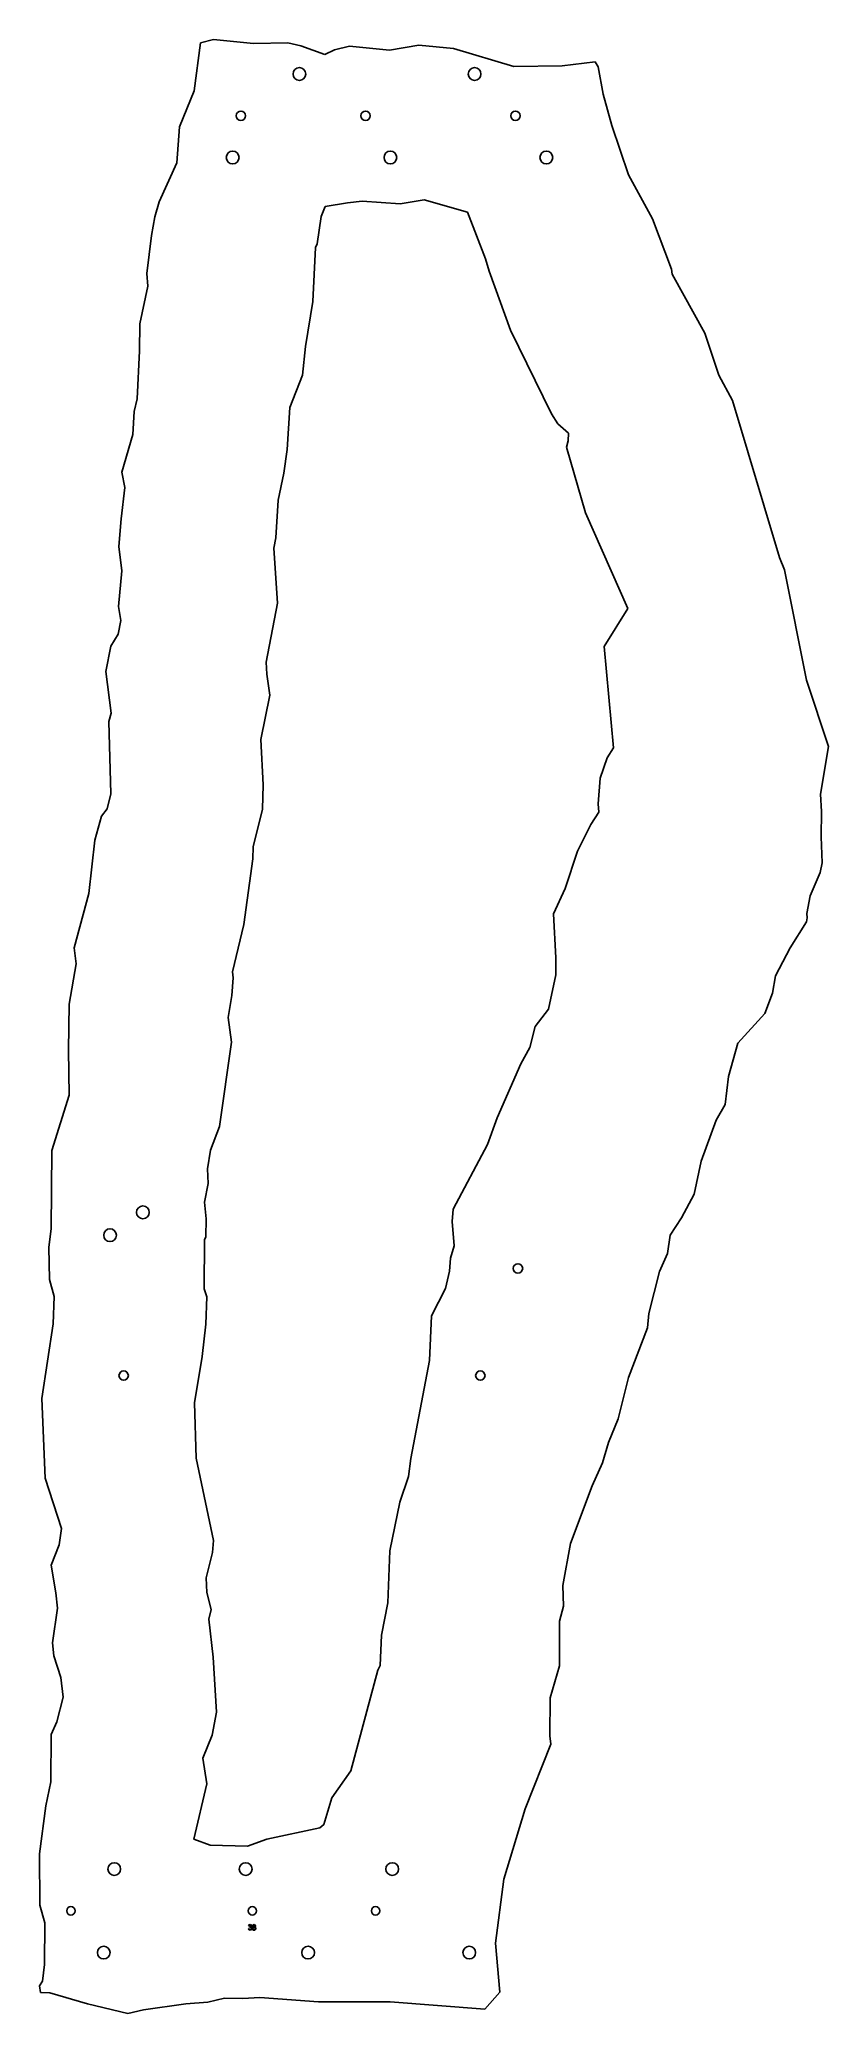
# Model space of a CAD drawing. Header units: millimetres. Extents: x 83 to 840, y 140 to 2032.
import ezdxf

# ---------------------------------------------------------------- set-up
doc = ezdxf.new("R2010")
doc.units = ezdxf.units.MM
doc.linetypes.add('SLD-Durchgehend', pattern=[0])

msp = doc.modelspace()

# ---------------------------------------------------------------- linework, layer by layer
at = {"color": 7, "linetype": 'SLD-Durchgehend', "lineweight": 25}
for p, q in [((231.9, 1982.7), (237.9, 2028.7)), ((237.9, 2028.7), (250.3, 2031.8)), ((250.3, 2031.8), (288.6, 2027.8)), ((288.6, 2027.8), (321.5, 2028.6)), ((321.5, 2028.6), (334, 2025.7)), ((334, 2025.7), (357, 2017.3)), ((366.4, 2021.8), (380.9, 2025.4)), ((380.9, 2025.4), (419.1, 2021.7)), ((419.1, 2021.7), (447.1, 2026.3)), ((447.1, 2026.3), (480.4, 2023.1)), ((357, 2017.3), (366.4, 2021.8)), ((480.4, 2023.1), (538.3, 2006)), ((538.3, 2006), (584.6, 2006.7)), ((584.6, 2006.7), (616.4, 2010.3)), ((616.4, 2010.3), (619.3, 2005.5)), ((619.3, 2005.5), (624.1, 1979.4)), ((217.6, 1948.1), (231.9, 1982.7)), ((624.1, 1979.4), (632.2, 1949.3)), ((632.2, 1949.3), (648.4, 1902.1)), ((215.2, 1913.6), (217.6, 1948.1)), ((198.1, 1876.1), (215.2, 1913.6)), ((648.4, 1902.1), (671.4, 1859.9)), ((194.2, 1861.8), (198.1, 1876.1)), ((357.5, 1871.9), (378.7, 1875.2)), ((392.8, 1876.9), (378.7, 1875.2)), ((392.8, 1876.9), (429.2, 1874.3)), ((429.2, 1874.3), (452.3, 1878)), ((452.3, 1878), (493.8, 1866.2)), ((191, 1843.9), (194.2, 1861.8)), ((349.7, 1836), (353.6, 1862.3)), ((353.6, 1862.3), (357.5, 1871.9)), ((493.8, 1866.2), (511.1, 1821.7)), ((671.4, 1859.9), (689.5, 1811.7)), ((186.4, 1807.4), (191, 1843.9)), ((348.1, 1832.4), (349.7, 1836)), ((345.5, 1780.6), (348.1, 1832.4)), ((511.1, 1821.7), (514.6, 1809.8)), ((187.5, 1795.5), (186.4, 1807.4)), ((535.1, 1753.1), (514.6, 1809.8)), ((689.5, 1811.7), (690.3, 1806.8)), ((690.3, 1806.8), (721.5, 1750.4)), ((179.8, 1759.2), (187.5, 1795.5)), ((338.6, 1737.5), (345.5, 1780.6)), ((179.5, 1733.6), (179.8, 1759.2)), ((535.1, 1753.1), (574.3, 1673.2)), ((721.5, 1750.4), (735, 1710.2)), ((177.1, 1687.4), (179.5, 1733.6)), ((335.8, 1710), (338.6, 1737.5)), ((323.5, 1679), (335.8, 1710)), ((735, 1710.2), (748, 1686)), ((174.3, 1675.2), (177.1, 1687.4)), ((748, 1686), (793.1, 1535.5)), ((173.1, 1653.2), (174.3, 1675.2)), ((321, 1639), (323.5, 1679)), ((574.3, 1673.2), (580.4, 1663.6)), ((162.3, 1617.3), (173.1, 1653.2)), ((580.4, 1663.6), (590.9, 1654.4)), ((590.5, 1647.1), (588.8, 1641.2)), ((590.9, 1654.4), (590.5, 1647.1)), ((317.8, 1616.1), (321, 1639)), ((588.8, 1641.2), (607.2, 1578.2)), ((165.4, 1602.4), (162.3, 1617.3)), ((312.4, 1590.3), (317.8, 1616.1)), ((161.8, 1572.5), (165.4, 1602.4)), ((310, 1554.3), (312.4, 1590.3)), ((159.6, 1545.9), (161.8, 1572.5)), ((607.2, 1578.2), (647.7, 1486.5)), ((308.3, 1544.3), (310, 1554.3)), ((162.3, 1522.6), (159.6, 1545.9)), ((311.7, 1491.7), (308.3, 1544.3)), ((793.1, 1535.5), (797.8, 1523.6)), ((159.2, 1488.6), (162.3, 1522.6)), ((797.8, 1523.6), (819, 1417.8)), ((161.6, 1475), (159.2, 1488.6)), ((301, 1435), (311.7, 1491.7)), ((647.7, 1486.5), (625.1, 1450.1)), ((151.8, 1450.6), (158.9, 1462.1)), ((158.9, 1462.1), (161.6, 1475)), ((147.1, 1426.3), (151.8, 1450.6)), ((625.1, 1450.1), (633.9, 1353.1)), ((152.2, 1386.4), (147.1, 1426.3)), ((301.4, 1423.7), (301, 1435)), ((304.2, 1403.6), (301.4, 1423.7)), ((295.6, 1361.1), (304.2, 1403.6)), ((819, 1417.8), (840.1, 1354.4)), ((150.1, 1378.1), (152.2, 1386.4)), ((151.9, 1308.9), (150.1, 1378.1)), ((298.1, 1317.7), (295.6, 1361.1)), ((627.8, 1343.5), (621.2, 1323.9)), ((633.9, 1353.1), (627.8, 1343.5)), ((840.1, 1354.4), (832.5, 1308.7)), ((148.3, 1294.6), (151.9, 1308.9)), ((297.3, 1294.1), (298.1, 1317.7)), ((621.2, 1323.9), (619.2, 1299.4)), ((832.5, 1308.7), (833.3, 1291.9)), ((136.4, 1264.4), (142.8, 1287.5)), ((142.8, 1287.5), (148.3, 1294.6)), ((288.5, 1258.1), (297.3, 1294.1)), ((612.1, 1279.7), (619.7, 1291.5)), ((619.2, 1299.4), (619.7, 1291.5)), ((833.3, 1291.9), (833, 1267.6)), ((612.1, 1279.7), (599.5, 1254)), ((833, 1267.6), (834.1, 1242.7)), ((130.9, 1213.6), (136.4, 1264.4)), ((288, 1246.5), (288.5, 1258.1)), ((599.5, 1254), (587.4, 1218.3)), ((288, 1246.5), (279.4, 1183.7)), ((832, 1233.6), (822.5, 1211.3)), ((834.1, 1242.7), (832, 1233.6)), ((116.6, 1161.3), (130.9, 1213.6)), ((587.4, 1218.3), (576.3, 1194)), ((822.5, 1211.3), (819.2, 1194.4)), ((576.3, 1194), (578.7, 1151.8)), ((819.2, 1194.4), (819.7, 1190.1)), ((268.7, 1138.4), (279.4, 1183.7)), ((818.9, 1186.2), (803.3, 1161.5)), ((819.7, 1190.1), (818.9, 1186.2)), ((118.6, 1146), (116.6, 1161.3)), ((803.3, 1161.5), (789.3, 1134.5)), ((112, 1107.4), (118.6, 1146)), ((269.2, 1132.7), (268.7, 1138.4)), ((578.6, 1135.5), (571.5, 1102.6)), ((578.7, 1151.8), (578.6, 1135.5)), ((267.8, 1115.6), (269.2, 1132.7)), ((786.5, 1117.9), (779, 1098.6)), ((789.3, 1134.5), (786.5, 1117.9)), ((111.3, 1063.2), (112, 1107.4)), ((264.3, 1094.5), (267.8, 1115.6)), ((571.5, 1102.6), (558.7, 1085.9)), ((779, 1098.6), (753.1, 1070)), ((267.7, 1071), (264.3, 1094.5)), ((558.7, 1085.9), (553.7, 1065.8)), ((111.9, 1020.2), (111.3, 1063.2)), ((256.1, 990.3), (267.7, 1071)), ((553.7, 1065.8), (545.1, 1050.2)), ((753.1, 1070), (744.2, 1038.2)), ((545.1, 1050.2), (522.4, 998.5)), ((744.2, 1038.2), (741, 1011.2)), ((95.2, 967.1), (111.9, 1020.2)), ((741, 1011.2), (732.4, 996.2)), ((247.4, 967.6), (256.1, 990.3)), ((522.4, 998.5), (513.2, 972.9)), ((732.4, 996.2), (718, 956.9)), ((94.8, 892.2), (95.2, 967.1)), ((244.6, 949.7), (247.4, 967.6)), ((513.2, 972.9), (480, 910.9)), ((245.2, 935.4), (244.6, 949.7)), ((718, 956.9), (711.3, 925.2)), ((241.8, 917.6), (245.2, 935.4)), ((243.2, 901.7), (241.8, 917.6)), ((480, 910.9), (479.3, 899.2)), ((711.3, 925.2), (699, 902.5)), ((92.3, 874.7), (94.8, 892.2)), ((243, 884.3), (243.2, 901.7)), ((479.3, 899.2), (481, 875.9)), ((699, 902.5), (688.3, 886)), ((93, 843.6), (92.3, 874.7)), ((241.5, 834.5), (241.6, 881.6)), ((241.6, 881.6), (243, 884.3)), ((481, 875.9), (477.7, 864.1)), ((688.3, 886), (685.6, 868.6)), ((476.5, 851.6), (472.7, 835)), ((477.7, 864.1), (476.5, 851.6)), ((685.6, 868.6), (677.9, 851.2)), ((97.5, 827.4), (93, 843.6)), ((243.8, 827.1), (241.5, 834.5)), ((472.7, 835), (459.3, 808.8)), ((677.9, 851.2), (667.7, 811.1)), ((96.5, 801.2), (97.5, 827.4)), ((243, 800.6), (243.8, 827.1)), ((85.8, 729.6), (96.5, 801.2)), ((239.5, 769.9), (243, 800.6)), ((459.3, 808.8), (457.4, 765.9)), ((666.6, 797.1), (648.3, 749.8)), ((667.7, 811.1), (666.6, 797.1)), ((232.2, 725.5), (239.5, 769.9)), ((457.4, 765.9), (439.5, 672.1)), ((648.3, 749.8), (638.3, 709.9)), ((88.8, 653.3), (85.8, 729.6)), ((233.7, 672.5), (232.2, 725.5)), ((638.3, 709.9), (629, 687.5)), ((629, 687.5), (623.5, 667.8)), ((250.5, 593.4), (233.7, 672.5)), ((439.5, 672.1), (437.4, 654.9)), ((623.5, 667.8), (613.5, 645.7)), ((104.7, 604.8), (88.8, 653.3)), ((437.4, 654.9), (429.1, 630.1)), ((613.5, 645.7), (592.5, 590.5)), ((429.1, 630.1), (419.5, 583.6)), ((94.8, 569.7), (102.5, 589.4)), ((102.5, 589.4), (104.7, 604.8)), ((249.4, 582.1), (250.5, 593.4)), ((592.5, 590.5), (585.4, 550.4)), ((99.3, 543.3), (94.8, 569.7)), ((249.4, 582.1), (243.4, 557.6)), ((419.5, 583.6), (417.6, 533.7)), ((244, 543.6), (243.4, 557.6)), ((585.4, 550.4), (586.1, 530.4)), ((100.7, 528.6), (99.3, 543.3)), ((248.1, 527.3), (244, 543.6)), ((417.6, 533.7), (411.3, 502.6)), ((586.1, 530.4), (582.1, 516.2)), ((96.1, 495.3), (100.7, 528.6)), ((245.8, 518.1), (248.1, 527.3)), ((250.1, 481.6), (245.8, 518.1)), ((582.1, 516.2), (582.2, 473.3)), ((97.2, 482.9), (96.1, 495.3)), ((411.3, 502.6), (410.3, 473.6)), ((104, 462.1), (97.2, 482.9)), ((253.1, 428.9), (250.1, 481.6)), ((408, 469.3), (410.3, 473.6)), ((582.2, 473.3), (573.1, 442.7)), ((106.2, 443.3), (104, 462.1)), ((408, 469.3), (382.1, 372.6)), ((100, 419.7), (106.2, 443.3)), ((573.1, 442.7), (572.7, 406.4)), ((94.6, 407.7), (100, 419.7)), ((249.1, 406.8), (253.1, 428.9)), ((94.5, 362.2), (94.6, 407.7)), ((240.1, 384.8), (249.1, 406.8)), ((573.7, 398.2), (549.2, 336.4)), ((572.7, 406.4), (573.7, 398.2)), ((240.1, 384.8), (243.8, 360.3)), ((89.5, 339.1), (94.5, 362.2)), ((231.6, 307.3), (243.8, 360.3)), ((382.1, 372.6), (363.9, 346.9)), ((363.9, 346.9), (356, 321.4)), ((83.6, 293.3), (89.5, 339.1)), ((549.2, 336.4), (528.8, 268.8)), ((231.6, 307.3), (247.2, 301.6)), ((301.6, 307.4), (282.8, 300.5)), ((352.2, 318.2), (301.6, 307.4)), ((356, 321.4), (352.2, 318.2)), ((83.8, 244), (83.6, 293.3)), ((282.8, 300.5), (247.2, 301.6)), ((528.8, 268.8), (520.7, 207.5)), ((88.7, 227.1), (83.8, 244)), ((88.4, 187.3), (88.7, 227.1)), ((520.7, 207.5), (524.8, 160.6)), ((83.5, 166.7), (86.4, 171.2)), ((86.4, 171.2), (88.4, 187.3)), ((84.6, 160.4), (83.5, 166.7)), ((93.3, 160.1), (84.6, 160.4)), ((129.6, 149.6), (93.3, 160.1)), ((260.9, 155), (245, 151.2)), ((278.6, 154.7), (260.9, 155)), ((294.8, 155.5), (278.6, 154.7)), ((351.1, 151.5), (294.8, 155.5)), ((419.9, 151.5), (351.1, 151.5)), ((510.6, 144.4), (419.9, 151.5)), ((524.8, 160.6), (510.6, 144.4)), ((168.1, 140.2), (129.6, 149.6)), ((183.2, 143.7), (168.1, 140.2)), ((223.8, 149.5), (183.2, 143.7)), ((245, 151.2), (223.8, 149.5))]:
    msp.add_line(p, q, dxfattribs=at)
at = {"color": 2, "linetype": 'SLD-Durchgehend', "lineweight": 25, "true_color": 0xffff00}
for p, q in [((283.8, 221.6), (284.2, 221.6)), ((284.4, 224.1), (284, 224.1)), ((285.2, 222.8), (285.2, 223.3))]:
    msp.add_line(p, q, dxfattribs=at)
at = {"color": 2, "linetype": 'SLD-Durchgehend', "lineweight": 25, "true_color": 0xffff00, "flags": 128}
for points in [[(284.2, 221.6), (284.4, 221.2), (284.6, 220.9)], [(284.6, 220.9), (285.1, 220.7), (285.4, 220.6)], [(285.2, 223.3), (286, 223.4), (286.3, 223.7), (286.4, 223.9), (286.5, 224.1)], [(286.7, 221.7), (286.7, 222), (286.6, 222.2), (286.2, 222.5), (285.2, 222.8)], [(286.5, 224.1), (286.3, 224.5), (286.1, 224.7), (285.5, 224.9)], [(286.3, 223.1), (286.7, 222.9), (286.9, 222.6)], [(286.9, 222.6), (287.1, 222.2), (287.2, 221.7)], [(288.6, 223), (288, 223.5), (287.9, 223.8), (287.9, 224.1)], [(288.1, 221.7), (288.2, 221.2), (288.6, 220.8), (289.3, 220.6)], [(290.3, 224.1), (290.2, 224.5), (289.9, 224.7), (289.3, 224.9)], [(290.6, 220.7), (290, 220.2), (289.3, 220.1)], [(290, 223), (290.8, 222.4), (291, 222.1), (291, 221.7)], [(291, 221.7), (290.9, 221.1), (290.6, 220.7)]]:
    msp.add_lwpolyline(points, dxfattribs=at)
at = {"color": 7, "linetype": 'SLD-Durchgehend', "lineweight": 25}
for centre, radius in [((332.7, 1998.7), 6.12), ((500.7, 1998.7), 6.12), ((276.6, 1958.7), 4.5), ((396.1, 1958.7), 4.5), ((539.8, 1958.7), 4.5), ((268.7, 1918.7), 6.12), ((420, 1918.7), 6.12), ((569.5, 1918.7), 6.12), ((182.6, 907.9), 6.12), ((151.2, 886), 6.12), ((542.3, 854.2), 4.5), ((164.2, 751.5), 4.5), ((506.2, 751.5), 4.5), ((155.2, 278.6), 6.12), ((281.2, 278.6), 6.12), ((421.7, 278.6), 6.12), ((113.6, 238.6), 4), ((287.6, 238.6), 4), ((405.7, 238.6), 4), ((145.1, 198.6), 6.12), ((341.1, 198.6), 6.12), ((495.6, 198.6), 6.12)]:
    msp.add_circle(centre, radius, dxfattribs=at)
at = {"color": 2, "linetype": 'SLD-Durchgehend', "lineweight": 25, "true_color": 0xffff00}
for centre, radius, start, end in [((285.4, 221.8), 1.64, 185.8326, 271.2086), ((285.5, 223.9), 1.51, 90.0685, 171.4129), ((285.4, 223.8), 1.07, 88.8961, 163.7827), ((285.6, 221.8), 1.15, 263.7268, 355.7156), ((285.5, 221.8), 1.66, 267.488, 358.5314), ((285.5, 224), 1.38, 3.4177, 93.2713), ((285.7, 224.1), 1.17, 300.1095, 0.7257), ((289.1, 221.6), 1.5, 109.9651, 178.5249), ((289.2, 221.7), 1.57, 180.7421, 274.5048), ((289.3, 224), 1.4, 87.1628, 175.2479), ((289.3, 221.6), 1.19, 85.6146, 175.8539), ((289.2, 224), 0.889, 82.9396, 173.2418), ((289.3, 224.2), 0.968, 188.4154, 273.0553), ((289.4, 224), 1.36, 2.6657, 92.4857), ((289.4, 224.2), 0.925, 266.5, 354.5283), ((289.4, 221.6), 1.17, 5.5562, 93.0021), ((289.4, 221.8), 1.14, 264.0806, 356.5686), ((289.6, 224.1), 1.15, 292.5125, 359.1252)]:
    msp.add_arc(centre, radius, start, end, dxfattribs=at)

doc.saveas('drawing.dxf')
